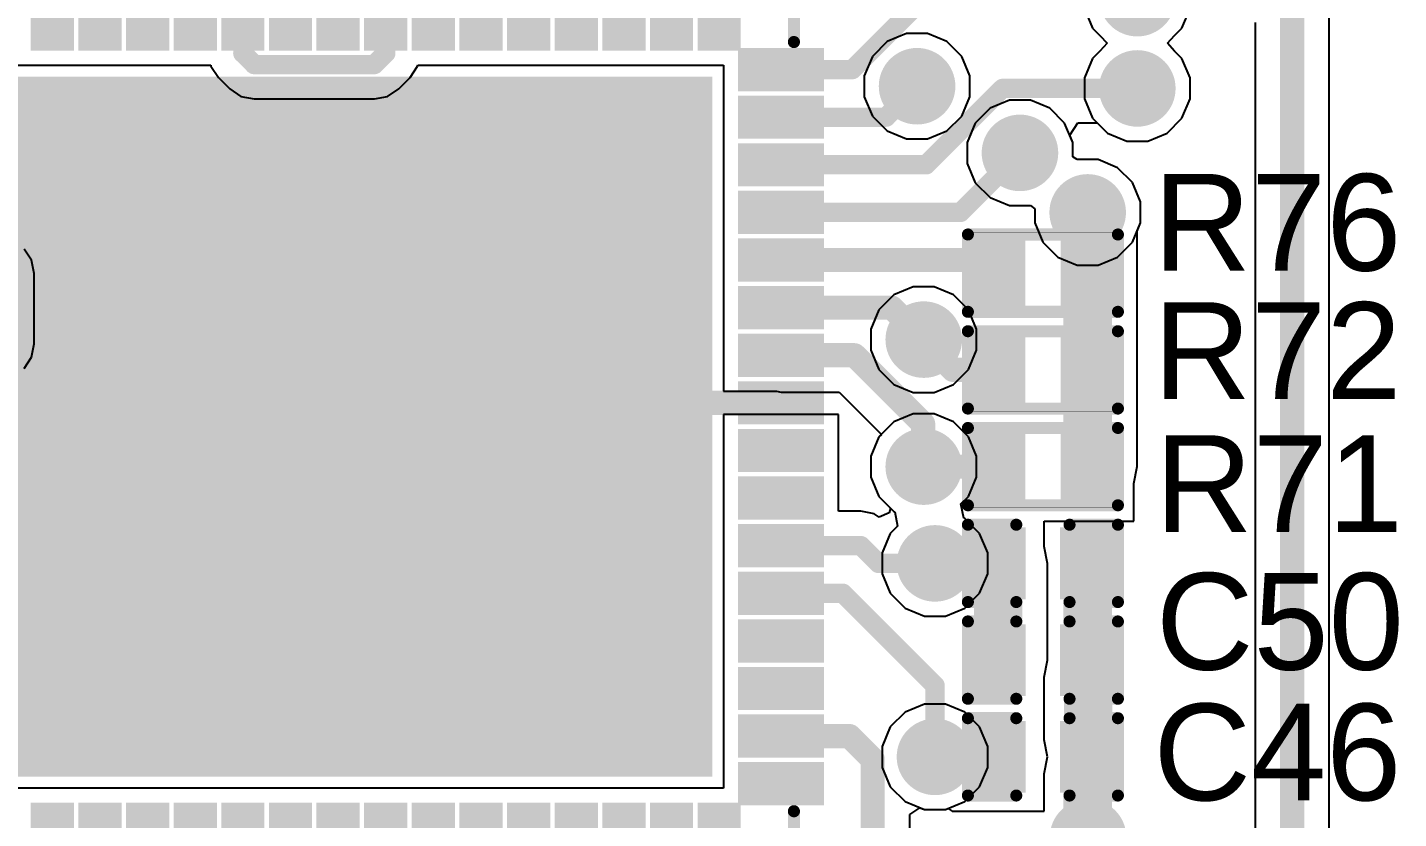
# Model space of a CAD drawing. Header units: millimetres. Extents: x 0 to 5423, y 0 to 5425.
# Drawn here: x 38.87 to 53.26, y 120.38 to 128.69 of the extents above; entities that cross this region are included whole.
import ezdxf

# ---------------------------------------------------------------- set-up
doc = ezdxf.new("R2010")
doc.units = ezdxf.units.MM
for name, color, linetype in [('BottomLayer', 5, 'Continuous'), ('BottomSolder', 6, 'Continuous'), ('TopLayer', 1, 'Continuous'), ('TopOverlay', 2, 'Continuous'), ('TopPaste', 8, 'Continuous'), ('TopSolder', 216, 'Continuous'), ('ViaHoleLayer', 16, 'Continuous')]:
    doc.layers.add(name, color=color, linetype=linetype)
doc.styles.add('Arial', font='', dxfattribs={"height": 0.2})
doc.styles.get('Arial').set_extended_font_data('Arial')

# ---------------------------------------------------------------- blocks, each defined once
blk = doc.blocks.new('QFN_64_EP_9_9__132')
at = {"layer": 'TopLayer'}
for points in [[(-3.375, 4.05), (-3.375, 4.75), (-3.125, 4.75), (-3.125, 4.05)], [(-2.875, 4.05), (-2.875, 4.75), (-2.625, 4.75), (-2.625, 4.05)], [(-2.375, 4.05), (-2.375, 4.75), (-2.125, 4.75), (-2.125, 4.05)], [(-1.875, 4.05), (-1.875, 4.75), (-1.625, 4.75), (-1.625, 4.05)], [(-1.375, 4.05), (-1.375, 4.75), (-1.125, 4.75), (-1.125, 4.05)], [(-0.875, 4.05), (-0.875, 4.75), (-0.625, 4.75), (-0.625, 4.05)], [(-0.375, 4.05), (-0.375, 4.75), (-0.125, 4.75), (-0.125, 4.05)], [(0.125, 4.05), (0.125, 4.75), (0.375, 4.75), (0.375, 4.05)], [(0.625, 4.05), (0.625, 4.75), (0.875, 4.75), (0.875, 4.05)], [(1.125, 4.05), (1.125, 4.75), (1.375, 4.75), (1.375, 4.05)], [(1.625, 4.05), (1.625, 4.75), (1.875, 4.75), (1.875, 4.05)], [(2.125, 4.05), (2.125, 4.75), (2.375, 4.75), (2.375, 4.05)], [(2.625, 4.05), (2.625, 4.75), (2.875, 4.75), (2.875, 4.05)], [(3.125, 4.05), (3.125, 4.75), (3.375, 4.75), (3.375, 4.05)], [(3.625, 4.05), (3.625, 4.75), (3.875, 4.75), (3.875, 4.05)], [(4.05, 3.875), (4.75, 3.875), (4.75, 3.625), (4.05, 3.625)], [(3.575, -3.575), (-3.575, -3.575), (-3.575, 3.575), (3.575, 3.575)], [(4.05, 3.375), (4.75, 3.375), (4.75, 3.125), (4.05, 3.125)], [(4.05, 2.875), (4.75, 2.875), (4.75, 2.625), (4.05, 2.625)], [(4.05, 2.375), (4.75, 2.375), (4.75, 2.125), (4.05, 2.125)], [(4.05, 1.875), (4.75, 1.875), (4.75, 1.625), (4.05, 1.625)], [(4.05, 1.375), (4.75, 1.375), (4.75, 1.125), (4.05, 1.125)], [(4.05, 0.875), (4.75, 0.875), (4.75, 0.625), (4.05, 0.625)], [(4.05, 0.375), (4.75, 0.375), (4.75, 0.125), (4.05, 0.125)], [(4.05, -0.125), (4.75, -0.125), (4.75, -0.375), (4.05, -0.375)], [(4.05, -0.625), (4.75, -0.625), (4.75, -0.875), (4.05, -0.875)], [(4.05, -1.125), (4.75, -1.125), (4.75, -1.375), (4.05, -1.375)], [(4.05, -1.625), (4.75, -1.625), (4.75, -1.875), (4.05, -1.875)], [(4.05, -2.125), (4.75, -2.125), (4.75, -2.375), (4.05, -2.375)], [(4.05, -2.625), (4.75, -2.625), (4.75, -2.875), (4.05, -2.875)], [(4.05, -3.125), (4.75, -3.125), (4.75, -3.375), (4.05, -3.375)], [(4.05, -3.625), (4.75, -3.625), (4.75, -3.875), (4.05, -3.875)], [(-3.125, -4.05), (-3.125, -4.75), (-3.375, -4.75), (-3.375, -4.05)], [(-2.625, -4.05), (-2.625, -4.75), (-2.875, -4.75), (-2.875, -4.05)], [(-2.125, -4.05), (-2.125, -4.75), (-2.375, -4.75), (-2.375, -4.05)], [(-1.625, -4.05), (-1.625, -4.75), (-1.875, -4.75), (-1.875, -4.05)], [(-1.125, -4.05), (-1.125, -4.75), (-1.375, -4.75), (-1.375, -4.05)], [(-0.625, -4.05), (-0.625, -4.75), (-0.875, -4.75), (-0.875, -4.05)], [(-0.125, -4.05), (-0.125, -4.75), (-0.375, -4.75), (-0.375, -4.05)], [(0.375, -4.05), (0.375, -4.75), (0.125, -4.75), (0.125, -4.05)], [(0.875, -4.05), (0.875, -4.75), (0.625, -4.75), (0.625, -4.05)], [(1.375, -4.05), (1.375, -4.75), (1.125, -4.75), (1.125, -4.05)], [(1.875, -4.05), (1.875, -4.75), (1.625, -4.75), (1.625, -4.05)], [(2.375, -4.05), (2.375, -4.75), (2.125, -4.75), (2.125, -4.05)], [(2.875, -4.05), (2.875, -4.75), (2.625, -4.75), (2.625, -4.05)], [(3.375, -4.05), (3.375, -4.75), (3.125, -4.75), (3.125, -4.05)], [(3.875, -4.05), (3.875, -4.75), (3.625, -4.75), (3.625, -4.05)]]:
    blk.add_hatch(color=1, dxfattribs=at).paths.add_polyline_path(points)
at = {"layer": 'TopPaste'}
for points in [[(-3.375, 4.05), (-3.375, 4.75), (-3.125, 4.75), (-3.125, 4.05)], [(-2.875, 4.05), (-2.875, 4.75), (-2.625, 4.75), (-2.625, 4.05)], [(-2.375, 4.05), (-2.375, 4.75), (-2.125, 4.75), (-2.125, 4.05)], [(-1.875, 4.05), (-1.875, 4.75), (-1.625, 4.75), (-1.625, 4.05)], [(-1.375, 4.05), (-1.375, 4.75), (-1.125, 4.75), (-1.125, 4.05)], [(-0.875, 4.05), (-0.875, 4.75), (-0.625, 4.75), (-0.625, 4.05)], [(-0.375, 4.05), (-0.375, 4.75), (-0.125, 4.75), (-0.125, 4.05)], [(0.125, 4.05), (0.125, 4.75), (0.375, 4.75), (0.375, 4.05)], [(0.625, 4.05), (0.625, 4.75), (0.875, 4.75), (0.875, 4.05)], [(1.125, 4.05), (1.125, 4.75), (1.375, 4.75), (1.375, 4.05)], [(1.625, 4.05), (1.625, 4.75), (1.875, 4.75), (1.875, 4.05)], [(2.125, 4.05), (2.125, 4.75), (2.375, 4.75), (2.375, 4.05)], [(2.625, 4.05), (2.625, 4.75), (2.875, 4.75), (2.875, 4.05)], [(3.125, 4.05), (3.125, 4.75), (3.375, 4.75), (3.375, 4.05)], [(3.625, 4.05), (3.625, 4.75), (3.875, 4.75), (3.875, 4.05)], [(4.05, 3.875), (4.75, 3.875), (4.75, 3.625), (4.05, 3.625)], [(3.575, -3.575), (-3.575, -3.575), (-3.575, 3.575), (3.575, 3.575)], [(4.05, 3.375), (4.75, 3.375), (4.75, 3.125), (4.05, 3.125)], [(4.05, 2.875), (4.75, 2.875), (4.75, 2.625), (4.05, 2.625)], [(4.05, 2.375), (4.75, 2.375), (4.75, 2.125), (4.05, 2.125)], [(4.05, 1.875), (4.75, 1.875), (4.75, 1.625), (4.05, 1.625)], [(4.05, 1.375), (4.75, 1.375), (4.75, 1.125), (4.05, 1.125)], [(4.05, 0.875), (4.75, 0.875), (4.75, 0.625), (4.05, 0.625)], [(4.05, 0.375), (4.75, 0.375), (4.75, 0.125), (4.05, 0.125)], [(4.05, -0.125), (4.75, -0.125), (4.75, -0.375), (4.05, -0.375)], [(4.05, -0.625), (4.75, -0.625), (4.75, -0.875), (4.05, -0.875)], [(4.05, -1.125), (4.75, -1.125), (4.75, -1.375), (4.05, -1.375)], [(4.05, -1.625), (4.75, -1.625), (4.75, -1.875), (4.05, -1.875)], [(4.05, -2.125), (4.75, -2.125), (4.75, -2.375), (4.05, -2.375)], [(4.05, -2.625), (4.75, -2.625), (4.75, -2.875), (4.05, -2.875)], [(4.05, -3.125), (4.75, -3.125), (4.75, -3.375), (4.05, -3.375)], [(4.05, -3.625), (4.75, -3.625), (4.75, -3.875), (4.05, -3.875)], [(-3.125, -4.05), (-3.125, -4.75), (-3.375, -4.75), (-3.375, -4.05)], [(-2.625, -4.05), (-2.625, -4.75), (-2.875, -4.75), (-2.875, -4.05)], [(-2.125, -4.05), (-2.125, -4.75), (-2.375, -4.75), (-2.375, -4.05)], [(-1.625, -4.05), (-1.625, -4.75), (-1.875, -4.75), (-1.875, -4.05)], [(-1.125, -4.05), (-1.125, -4.75), (-1.375, -4.75), (-1.375, -4.05)], [(-0.625, -4.05), (-0.625, -4.75), (-0.875, -4.75), (-0.875, -4.05)], [(-0.125, -4.05), (-0.125, -4.75), (-0.375, -4.75), (-0.375, -4.05)], [(0.375, -4.05), (0.375, -4.75), (0.125, -4.75), (0.125, -4.05)], [(0.875, -4.05), (0.875, -4.75), (0.625, -4.75), (0.625, -4.05)], [(1.375, -4.05), (1.375, -4.75), (1.125, -4.75), (1.125, -4.05)], [(1.875, -4.05), (1.875, -4.75), (1.625, -4.75), (1.625, -4.05)], [(2.375, -4.05), (2.375, -4.75), (2.125, -4.75), (2.125, -4.05)], [(2.875, -4.05), (2.875, -4.75), (2.625, -4.75), (2.625, -4.05)], [(3.375, -4.05), (3.375, -4.75), (3.125, -4.75), (3.125, -4.05)], [(3.875, -4.05), (3.875, -4.75), (3.625, -4.75), (3.625, -4.05)]]:
    blk.add_hatch(color=8, dxfattribs=at).paths.add_polyline_path(points)
at = {"layer": 'TopSolder'}
for points in [[(-3.477, 3.948), (-3.477, 4.852), (-3.023, 4.852), (-3.023, 3.948)], [(-2.977, 3.948), (-2.977, 4.852), (-2.523, 4.852), (-2.523, 3.948)], [(-2.477, 3.948), (-2.477, 4.852), (-2.023, 4.852), (-2.023, 3.948)], [(-1.977, 3.948), (-1.977, 4.852), (-1.523, 4.852), (-1.523, 3.948)], [(-1.477, 3.948), (-1.477, 4.852), (-1.023, 4.852), (-1.023, 3.948)], [(-0.977, 3.948), (-0.977, 4.852), (-0.523, 4.852), (-0.523, 3.948)], [(-0.477, 3.948), (-0.477, 4.852), (-0.023, 4.852), (-0.023, 3.948)], [(0.023, 3.948), (0.023, 4.852), (0.477, 4.852), (0.477, 3.948)], [(0.523, 3.948), (0.523, 4.852), (0.977, 4.852), (0.977, 3.948)], [(1.023, 3.948), (1.023, 4.852), (1.477, 4.852), (1.477, 3.948)], [(1.523, 3.948), (1.523, 4.852), (1.977, 4.852), (1.977, 3.948)], [(2.023, 3.948), (2.023, 4.852), (2.477, 4.852), (2.477, 3.948)], [(2.523, 3.948), (2.523, 4.852), (2.977, 4.852), (2.977, 3.948)], [(3.023, 3.948), (3.023, 4.852), (3.477, 4.852), (3.477, 3.948)], [(3.523, 3.948), (3.523, 4.852), (3.977, 4.852), (3.977, 3.948)], [(3.948, 3.977), (4.852, 3.977), (4.852, 3.523), (3.948, 3.523)], [(3.677, -3.677), (-3.677, -3.677), (-3.677, 3.677), (3.677, 3.677)], [(3.948, 3.477), (4.852, 3.477), (4.852, 3.023), (3.948, 3.023)], [(3.948, 2.977), (4.852, 2.977), (4.852, 2.523), (3.948, 2.523)], [(3.948, 2.477), (4.852, 2.477), (4.852, 2.023), (3.948, 2.023)], [(3.948, 1.977), (4.852, 1.977), (4.852, 1.523), (3.948, 1.523)], [(3.948, 1.477), (4.852, 1.477), (4.852, 1.023), (3.948, 1.023)], [(3.948, 0.977), (4.852, 0.977), (4.852, 0.523), (3.948, 0.523)], [(3.948, 0.477), (4.852, 0.477), (4.852, 0.023), (3.948, 0.023)], [(3.948, -0.023), (4.852, -0.023), (4.852, -0.477), (3.948, -0.477)], [(3.948, -0.523), (4.852, -0.523), (4.852, -0.977), (3.948, -0.977)], [(3.948, -1.023), (4.852, -1.023), (4.852, -1.477), (3.948, -1.477)], [(3.948, -1.523), (4.852, -1.523), (4.852, -1.977), (3.948, -1.977)], [(3.948, -2.023), (4.852, -2.023), (4.852, -2.477), (3.948, -2.477)], [(3.948, -2.523), (4.852, -2.523), (4.852, -2.977), (3.948, -2.977)], [(3.948, -3.023), (4.852, -3.023), (4.852, -3.477), (3.948, -3.477)], [(3.948, -3.523), (4.852, -3.523), (4.852, -3.977), (3.948, -3.977)], [(-3.023, -3.948), (-3.023, -4.852), (-3.477, -4.852), (-3.477, -3.948)], [(-2.523, -3.948), (-2.523, -4.852), (-2.977, -4.852), (-2.977, -3.948)], [(-2.023, -3.948), (-2.023, -4.852), (-2.477, -4.852), (-2.477, -3.948)], [(-1.523, -3.948), (-1.523, -4.852), (-1.977, -4.852), (-1.977, -3.948)], [(-1.023, -3.948), (-1.023, -4.852), (-1.477, -4.852), (-1.477, -3.948)], [(-0.523, -3.948), (-0.523, -4.852), (-0.977, -4.852), (-0.977, -3.948)], [(-0.023, -3.948), (-0.023, -4.852), (-0.477, -4.852), (-0.477, -3.948)], [(0.477, -3.948), (0.477, -4.852), (0.023, -4.852), (0.023, -3.948)], [(0.977, -3.948), (0.977, -4.852), (0.523, -4.852), (0.523, -3.948)], [(1.477, -3.948), (1.477, -4.852), (1.023, -4.852), (1.023, -3.948)], [(1.977, -3.948), (1.977, -4.852), (1.523, -4.852), (1.523, -3.948)], [(2.477, -3.948), (2.477, -4.852), (2.023, -4.852), (2.023, -3.948)], [(2.977, -3.948), (2.977, -4.852), (2.523, -4.852), (2.523, -3.948)], [(3.477, -3.948), (3.477, -4.852), (3.023, -4.852), (3.023, -3.948)], [(3.977, -3.948), (3.977, -4.852), (3.523, -4.852), (3.523, -3.948)]]:
    blk.add_hatch(color=216, dxfattribs=at).paths.add_polyline_path(points)
at = {"layer": 'TopOverlay', "const_width": 0.127}
for points in [[(4.535, 4.039), (4.535, 4.5)], [(4.535, -4.5), (4.535, -4.039)]]:
    blk.add_lwpolyline(points, dxfattribs=at)
at = {"layer": 'TopOverlay', "const_width": 0.0635}
for points in [[(4.503, 4.039, 1), (4.567, 4.039, 1)], [(4.503, -4.039, 1), (4.567, -4.039, 1)]]:
    blk.add_lwpolyline(points, format="xyb", close=True, dxfattribs=at)
blk = doc.blocks.new('R___0402_228')
at = {"layer": 'TopLayer'}
for points in [[(-0.699, -0.318), (-0.699, 0.318), (-0.241, 0.318), (-0.241, -0.318)], [(0.241, -0.318), (0.241, 0.318), (0.699, 0.318), (0.699, -0.318)]]:
    blk.add_hatch(color=1, dxfattribs=at).paths.add_polyline_path(points)
at = {"layer": 'TopPaste'}
for points in [[(-0.699, -0.318), (-0.699, 0.318), (-0.241, 0.318), (-0.241, -0.318)], [(0.241, -0.318), (0.241, 0.318), (0.699, 0.318), (0.699, -0.318)]]:
    blk.add_hatch(color=8, dxfattribs=at).paths.add_polyline_path(points)
at = {"layer": 'TopSolder'}
for points in [[(-0.754, -0.373), (-0.754, 0.373), (-0.186, 0.373), (-0.186, -0.373)], [(0.186, -0.373), (0.186, 0.373), (0.754, 0.373), (0.754, -0.373)]]:
    blk.add_hatch(color=216, dxfattribs=at).paths.add_polyline_path(points)
at = {"layer": 'TopOverlay'}
for points, const_width in [([(-0.787, 0.406), (-0.787, -0.406)], 0.127), ([(0.787, 0.406), (-0.787, 0.406)], 0.127), ([(0.787, 0.406), (0.787, -0.406)], 0.127), ([(0.787, -0.406), (-0.787, -0.406)], 0.127), ([(0.813, -0.432), (-0.813, -0.432)], 0.00323)]:
    blk.add_lwpolyline(points, dxfattribs=dict(at, const_width=const_width))
for points, const_width in [([(-0.819, 0.406, 1), (-0.756, 0.406, 1)], 0.0635), ([(-0.819, 0.406, 1), (-0.756, 0.406, 1)], 0.0635), ([(0.756, 0.406, 1), (0.819, 0.406, 1)], 0.0635), ([(0.756, 0.406, 1), (0.819, 0.406, 1)], 0.0635), ([(-0.819, -0.406, 1), (-0.756, -0.406, 1)], 0.0635), ([(-0.819, -0.406, 1), (-0.756, -0.406, 1)], 0.0635), ([(-0.814, -0.432, 1), (-0.812, -0.432, 1)], 0.00161), ([(0.756, -0.406, 1), (0.819, -0.406, 1)], 0.0635), ([(0.756, -0.406, 1), (0.819, -0.406, 1)], 0.0635), ([(0.812, -0.432, 1), (0.814, -0.432, 1)], 0.00161)]:
    blk.add_lwpolyline(points, format="xyb", close=True, dxfattribs=dict(at, const_width=const_width))
blk = doc.blocks.new('R___0402_232')
at = {"layer": 'TopLayer'}
for points in [[(-0.699, -0.318), (-0.699, 0.318), (-0.241, 0.318), (-0.241, -0.318)], [(0.241, -0.318), (0.241, 0.318), (0.699, 0.318), (0.699, -0.318)]]:
    blk.add_hatch(color=1, dxfattribs=at).paths.add_polyline_path(points)
at = {"layer": 'TopPaste'}
for points in [[(-0.699, -0.318), (-0.699, 0.318), (-0.241, 0.318), (-0.241, -0.318)], [(0.241, -0.318), (0.241, 0.318), (0.699, 0.318), (0.699, -0.318)]]:
    blk.add_hatch(color=8, dxfattribs=at).paths.add_polyline_path(points)
at = {"layer": 'TopSolder'}
for points in [[(-0.754, -0.373), (-0.754, 0.373), (-0.186, 0.373), (-0.186, -0.373)], [(0.186, -0.373), (0.186, 0.373), (0.754, 0.373), (0.754, -0.373)]]:
    blk.add_hatch(color=216, dxfattribs=at).paths.add_polyline_path(points)
at = {"layer": 'TopOverlay'}
for points, const_width in [([(-0.787, 0.406), (0.787, 0.406)], 0.127), ([(-0.787, -0.406), (-0.787, 0.406)], 0.127), ([(0.787, -0.406), (0.787, 0.406)], 0.127), ([(-0.787, -0.406), (0.787, -0.406)], 0.127), ([(-0.813, -0.432), (0.813, -0.432)], 0.00323)]:
    blk.add_lwpolyline(points, dxfattribs=dict(at, const_width=const_width))
for points, const_width in [([(-0.819, 0.406, 1), (-0.756, 0.406, 1)], 0.0635), ([(-0.819, 0.406, 1), (-0.756, 0.406, 1)], 0.0635), ([(0.756, 0.406, 1), (0.819, 0.406, 1)], 0.0635), ([(0.756, 0.406, 1), (0.819, 0.406, 1)], 0.0635), ([(-0.819, -0.406, 1), (-0.756, -0.406, 1)], 0.0635), ([(-0.819, -0.406, 1), (-0.756, -0.406, 1)], 0.0635), ([(-0.814, -0.432, 1), (-0.812, -0.432, 1)], 0.00161), ([(0.756, -0.406, 1), (0.819, -0.406, 1)], 0.0635), ([(0.756, -0.406, 1), (0.819, -0.406, 1)], 0.0635), ([(0.812, -0.432, 1), (0.814, -0.432, 1)], 0.00161)]:
    blk.add_lwpolyline(points, format="xyb", close=True, dxfattribs=dict(at, const_width=const_width))
blk = doc.blocks.new('R___0402_233')
at = {"layer": 'TopLayer'}
for points in [[(-0.699, -0.318), (-0.699, 0.318), (-0.241, 0.318), (-0.241, -0.318)], [(0.241, -0.318), (0.241, 0.318), (0.699, 0.318), (0.699, -0.318)]]:
    blk.add_hatch(color=1, dxfattribs=at).paths.add_polyline_path(points)
at = {"layer": 'TopPaste'}
for points in [[(-0.699, -0.318), (-0.699, 0.318), (-0.241, 0.318), (-0.241, -0.318)], [(0.241, -0.318), (0.241, 0.318), (0.699, 0.318), (0.699, -0.318)]]:
    blk.add_hatch(color=8, dxfattribs=at).paths.add_polyline_path(points)
at = {"layer": 'TopSolder'}
for points in [[(-0.754, -0.373), (-0.754, 0.373), (-0.186, 0.373), (-0.186, -0.373)], [(0.186, -0.373), (0.186, 0.373), (0.754, 0.373), (0.754, -0.373)]]:
    blk.add_hatch(color=216, dxfattribs=at).paths.add_polyline_path(points)
at = {"layer": 'TopOverlay'}
for points, const_width in [([(-0.787, 0.406), (0.787, 0.406)], 0.127), ([(-0.787, -0.406), (-0.787, 0.406)], 0.127), ([(0.787, -0.406), (0.787, 0.406)], 0.127), ([(-0.787, -0.406), (0.787, -0.406)], 0.127), ([(-0.813, -0.432), (0.813, -0.432)], 0.00323)]:
    blk.add_lwpolyline(points, dxfattribs=dict(at, const_width=const_width))
for points, const_width in [([(-0.819, 0.406, 1), (-0.756, 0.406, 1)], 0.0635), ([(-0.819, 0.406, 1), (-0.756, 0.406, 1)], 0.0635), ([(0.756, 0.406, 1), (0.819, 0.406, 1)], 0.0635), ([(0.756, 0.406, 1), (0.819, 0.406, 1)], 0.0635), ([(-0.819, -0.406, 1), (-0.756, -0.406, 1)], 0.0635), ([(-0.819, -0.406, 1), (-0.756, -0.406, 1)], 0.0635), ([(-0.814, -0.432, 1), (-0.812, -0.432, 1)], 0.00161), ([(0.756, -0.406, 1), (0.819, -0.406, 1)], 0.0635), ([(0.756, -0.406, 1), (0.819, -0.406, 1)], 0.0635), ([(0.812, -0.432, 1), (0.814, -0.432, 1)], 0.00161)]:
    blk.add_lwpolyline(points, format="xyb", close=True, dxfattribs=dict(at, const_width=const_width))
blk = doc.blocks.new('____0402_374')
at = {"layer": 'TopLayer'}
for points in [[(-0.699, -0.318), (-0.699, 0.318), (-0.241, 0.318), (-0.241, -0.318)], [(0.241, -0.318), (0.241, 0.318), (0.699, 0.318), (0.699, -0.318)]]:
    blk.add_hatch(color=1, dxfattribs=at).paths.add_polyline_path(points)
at = {"layer": 'TopPaste'}
for points in [[(-0.699, -0.318), (-0.699, 0.318), (-0.241, 0.318), (-0.241, -0.318)], [(0.241, -0.318), (0.241, 0.318), (0.699, 0.318), (0.699, -0.318)]]:
    blk.add_hatch(color=8, dxfattribs=at).paths.add_polyline_path(points)
at = {"layer": 'TopSolder'}
for points in [[(-0.758, -0.377), (-0.758, 0.377), (-0.181, 0.377), (-0.181, -0.377)], [(0.181, -0.377), (0.181, 0.377), (0.758, 0.377), (0.758, -0.377)]]:
    blk.add_hatch(color=216, dxfattribs=at).paths.add_polyline_path(points)
at = {"layer": 'TopOverlay', "const_width": 0.127}
for points in [[(-0.787, 0.406), (-0.787, -0.406)], [(-0.279, 0.406), (-0.787, 0.406)], [(0.787, 0.406), (0.279, 0.406)], [(0.787, 0.406), (0.787, -0.406)], [(-0.279, -0.406), (-0.787, -0.406)], [(0.787, -0.406), (0.279, -0.406)]]:
    blk.add_lwpolyline(points, dxfattribs=at)
at = {"layer": 'TopOverlay', "const_width": 0.0635}
for points in [[(-0.819, 0.406, 1), (-0.756, 0.406, 1)], [(-0.819, 0.406, 1), (-0.756, 0.406, 1)], [(-0.311, 0.406, 1), (-0.248, 0.406, 1)], [(0.248, 0.406, 1), (0.311, 0.406, 1)], [(0.756, 0.406, 1), (0.819, 0.406, 1)], [(0.756, 0.406, 1), (0.819, 0.406, 1)], [(-0.819, -0.406, 1), (-0.756, -0.406, 1)], [(-0.819, -0.406, 1), (-0.756, -0.406, 1)], [(-0.311, -0.406, 1), (-0.248, -0.406, 1)], [(0.248, -0.406, 1), (0.311, -0.406, 1)], [(0.756, -0.406, 1), (0.819, -0.406, 1)], [(0.756, -0.406, 1), (0.819, -0.406, 1)]]:
    blk.add_lwpolyline(points, format="xyb", close=True, dxfattribs=at)
blk = doc.blocks.new('____0402_375')
at = {"layer": 'TopLayer'}
for points in [[(-0.699, -0.318), (-0.699, 0.318), (-0.241, 0.318), (-0.241, -0.318)], [(0.241, -0.318), (0.241, 0.318), (0.699, 0.318), (0.699, -0.318)]]:
    blk.add_hatch(color=1, dxfattribs=at).paths.add_polyline_path(points)
at = {"layer": 'TopPaste'}
for points in [[(-0.699, -0.318), (-0.699, 0.318), (-0.241, 0.318), (-0.241, -0.318)], [(0.241, -0.318), (0.241, 0.318), (0.699, 0.318), (0.699, -0.318)]]:
    blk.add_hatch(color=8, dxfattribs=at).paths.add_polyline_path(points)
at = {"layer": 'TopSolder'}
for points in [[(-0.758, -0.377), (-0.758, 0.377), (-0.181, 0.377), (-0.181, -0.377)], [(0.181, -0.377), (0.181, 0.377), (0.758, 0.377), (0.758, -0.377)]]:
    blk.add_hatch(color=216, dxfattribs=at).paths.add_polyline_path(points)
at = {"layer": 'TopOverlay', "const_width": 0.127}
for points in [[(-0.787, 0.406), (-0.787, -0.406)], [(-0.279, 0.406), (-0.787, 0.406)], [(0.787, 0.406), (0.279, 0.406)], [(0.787, 0.406), (0.787, -0.406)], [(-0.279, -0.406), (-0.787, -0.406)], [(0.787, -0.406), (0.279, -0.406)]]:
    blk.add_lwpolyline(points, dxfattribs=at)
at = {"layer": 'TopOverlay', "const_width": 0.0635}
for points in [[(-0.819, 0.406, 1), (-0.756, 0.406, 1)], [(-0.819, 0.406, 1), (-0.756, 0.406, 1)], [(-0.311, 0.406, 1), (-0.248, 0.406, 1)], [(0.248, 0.406, 1), (0.311, 0.406, 1)], [(0.756, 0.406, 1), (0.819, 0.406, 1)], [(0.756, 0.406, 1), (0.819, 0.406, 1)], [(-0.819, -0.406, 1), (-0.756, -0.406, 1)], [(-0.819, -0.406, 1), (-0.756, -0.406, 1)], [(-0.311, -0.406, 1), (-0.248, -0.406, 1)], [(0.248, -0.406, 1), (0.311, -0.406, 1)], [(0.756, -0.406, 1), (0.819, -0.406, 1)], [(0.756, -0.406, 1), (0.819, -0.406, 1)]]:
    blk.add_lwpolyline(points, format="xyb", close=True, dxfattribs=at)
blk = doc.blocks.new('C___0402_378')
at = {"layer": 'TopLayer'}
for points in [[(-0.699, -0.318), (-0.699, 0.318), (-0.241, 0.318), (-0.241, -0.318)], [(0.241, -0.318), (0.241, 0.318), (0.699, 0.318), (0.699, -0.318)]]:
    blk.add_hatch(color=1, dxfattribs=at).paths.add_polyline_path(points)
at = {"layer": 'TopPaste'}
for points in [[(-0.699, -0.318), (-0.699, 0.318), (-0.241, 0.318), (-0.241, -0.318)], [(0.241, -0.318), (0.241, 0.318), (0.699, 0.318), (0.699, -0.318)]]:
    blk.add_hatch(color=8, dxfattribs=at).paths.add_polyline_path(points)
at = {"layer": 'TopSolder'}
for points in [[(-0.758, -0.377), (-0.758, 0.377), (-0.181, 0.377), (-0.181, -0.377)], [(0.181, -0.377), (0.181, 0.377), (0.758, 0.377), (0.758, -0.377)]]:
    blk.add_hatch(color=216, dxfattribs=at).paths.add_polyline_path(points)
at = {"layer": 'TopOverlay', "const_width": 0.127}
for points in [[(-0.787, 0.406), (-0.787, -0.406)], [(-0.279, 0.406), (-0.787, 0.406)], [(0.787, 0.406), (0.279, 0.406)], [(0.787, 0.406), (0.787, -0.406)], [(-0.279, -0.406), (-0.787, -0.406)], [(0.787, -0.406), (0.279, -0.406)]]:
    blk.add_lwpolyline(points, dxfattribs=at)
at = {"layer": 'TopOverlay', "const_width": 0.0635}
for points in [[(-0.819, 0.406, 1), (-0.756, 0.406, 1)], [(-0.819, 0.406, 1), (-0.756, 0.406, 1)], [(-0.311, 0.406, 1), (-0.248, 0.406, 1)], [(0.248, 0.406, 1), (0.311, 0.406, 1)], [(0.756, 0.406, 1), (0.819, 0.406, 1)], [(0.756, 0.406, 1), (0.819, 0.406, 1)], [(-0.819, -0.406, 1), (-0.756, -0.406, 1)], [(-0.819, -0.406, 1), (-0.756, -0.406, 1)], [(-0.311, -0.406, 1), (-0.248, -0.406, 1)], [(0.248, -0.406, 1), (0.311, -0.406, 1)], [(0.756, -0.406, 1), (0.819, -0.406, 1)], [(0.756, -0.406, 1), (0.819, -0.406, 1)]]:
    blk.add_lwpolyline(points, format="xyb", close=True, dxfattribs=at)

msp = doc.modelspace()

# ---------------------------------------------------------------- hatches: boundary and pattern name
at = {"layer": 'BottomLayer'}
h = msp.add_hatch(color=5, dxfattribs=at)
edge = h.paths.add_edge_path()
edge.add_arc((48.209, 128.074), 0.3, 0, 360)
h = msp.add_hatch(color=5, dxfattribs=at)
edge = h.paths.add_edge_path()
edge.add_arc((50.521, 128.051), 0.3, 0, 360)
h = msp.add_hatch(color=5, dxfattribs=at)
edge = h.paths.add_edge_path()
edge.add_arc((39.37, 127.61), 0.3, 0, 360)
h = msp.add_hatch(color=5, dxfattribs=at)
edge = h.paths.add_edge_path()
edge.add_arc((49.289, 127.374), 0.3, 0, 360)
h = msp.add_hatch(color=5, dxfattribs=at)
edge = h.paths.add_edge_path()
edge.add_arc((50, 126.749), 0.3, 0, 360)
h = msp.add_hatch(color=5, dxfattribs=at)
edge = h.paths.add_edge_path()
edge.add_arc((48.279, 125.413), 0.3, 0, 360)
h = msp.add_hatch(color=5, dxfattribs=at)
edge = h.paths.add_edge_path()
edge.add_arc((48.279, 124.079), 0.3, 0, 360)
h = msp.add_hatch(color=5, dxfattribs=at)
edge = h.paths.add_edge_path()
edge.add_arc((48.397, 123.063), 0.3, 0, 360)
h = msp.add_hatch(color=5, dxfattribs=at)
edge = h.paths.add_edge_path()
edge.add_arc((48.397, 121.031), 0.3, 0, 360)
h = msp.add_hatch(color=5, dxfattribs=at)
edge = h.paths.add_edge_path()
edge.add_arc((50.004, 120.185), 0.3, 0, 360)
at = {"layer": 'BottomSolder'}
h = msp.add_hatch(color=6, dxfattribs=at)
edge = h.paths.add_edge_path()
edge.add_arc((50.521, 128.999), 0.402, 0, 360)
h = msp.add_hatch(color=6, dxfattribs=at)
edge = h.paths.add_edge_path()
edge.add_arc((48.209, 128.074), 0.402, 0, 360)
h = msp.add_hatch(color=6, dxfattribs=at)
edge = h.paths.add_edge_path()
edge.add_arc((50.521, 128.051), 0.402, 0, 360)
h = msp.add_hatch(color=6, dxfattribs=at)
edge = h.paths.add_edge_path()
edge.add_arc((39.37, 127.61), 0.402, 0, 360)
h = msp.add_hatch(color=6, dxfattribs=at)
edge = h.paths.add_edge_path()
edge.add_arc((49.289, 127.374), 0.402, 0, 360)
h = msp.add_hatch(color=6, dxfattribs=at)
edge = h.paths.add_edge_path()
edge.add_arc((50, 126.749), 0.402, 0, 360)
h = msp.add_hatch(color=6, dxfattribs=at)
edge = h.paths.add_edge_path()
edge.add_arc((48.279, 125.413), 0.402, 0, 360)
h = msp.add_hatch(color=6, dxfattribs=at)
edge = h.paths.add_edge_path()
edge.add_arc((48.279, 124.079), 0.402, 0, 360)
h = msp.add_hatch(color=6, dxfattribs=at)
edge = h.paths.add_edge_path()
edge.add_arc((48.397, 123.063), 0.402, 0, 360)
h = msp.add_hatch(color=6, dxfattribs=at)
edge = h.paths.add_edge_path()
edge.add_arc((48.397, 121.031), 0.402, 0, 360)
h = msp.add_hatch(color=6, dxfattribs=at)
edge = h.paths.add_edge_path()
edge.add_arc((50.004, 120.185), 0.402, 0, 360)
at = {"layer": 'TopLayer'}
h = msp.add_hatch(color=1, dxfattribs=at)
edge = h.paths.add_edge_path()
edge.add_arc((48.209, 128.074), 0.3, 0, 360)
h = msp.add_hatch(color=1, dxfattribs=at)
edge = h.paths.add_edge_path()
edge.add_arc((50.521, 128.051), 0.3, 0, 360)
h = msp.add_hatch(color=1, dxfattribs=at)
edge = h.paths.add_edge_path()
edge.add_arc((39.37, 127.61), 0.3, 0, 360)
h = msp.add_hatch(color=1, dxfattribs=at)
edge = h.paths.add_edge_path()
edge.add_arc((49.289, 127.374), 0.3, 0, 360)
h = msp.add_hatch(color=1, dxfattribs=at)
edge = h.paths.add_edge_path()
edge.add_arc((50, 126.749), 0.3, 0, 360)
h = msp.add_hatch(color=1, dxfattribs=at)
edge = h.paths.add_edge_path()
edge.add_arc((48.279, 125.413), 0.3, 0, 360)
h = msp.add_hatch(color=1, dxfattribs=at)
edge = h.paths.add_edge_path()
edge.add_arc((48.279, 124.079), 0.3, 0, 360)
h = msp.add_hatch(color=1, dxfattribs=at)
edge = h.paths.add_edge_path()
edge.add_arc((48.397, 123.063), 0.3, 0, 360)
h = msp.add_hatch(color=1, dxfattribs=at)
edge = h.paths.add_edge_path()
edge.add_arc((48.397, 121.031), 0.3, 0, 360)
h = msp.add_hatch(color=1, dxfattribs=at)
edge = h.paths.add_edge_path()
edge.add_arc((50.004, 120.185), 0.3, 0, 360)
at = {"layer": 'TopSolder'}
h = msp.add_hatch(color=216, dxfattribs=at)
edge = h.paths.add_edge_path()
edge.add_arc((50.521, 128.999), 0.402, 0, 360)
h = msp.add_hatch(color=216, dxfattribs=at)
edge = h.paths.add_edge_path()
edge.add_arc((48.209, 128.074), 0.402, 0, 360)
h = msp.add_hatch(color=216, dxfattribs=at)
edge = h.paths.add_edge_path()
edge.add_arc((50.521, 128.051), 0.402, 0, 360)
h = msp.add_hatch(color=216, dxfattribs=at)
edge = h.paths.add_edge_path()
edge.add_arc((39.37, 127.61), 0.402, 0, 360)
h = msp.add_hatch(color=216, dxfattribs=at)
edge = h.paths.add_edge_path()
edge.add_arc((49.289, 127.374), 0.402, 0, 360)
h = msp.add_hatch(color=216, dxfattribs=at)
edge = h.paths.add_edge_path()
edge.add_arc((50, 126.749), 0.402, 0, 360)
h = msp.add_hatch(color=216, dxfattribs=at)
edge = h.paths.add_edge_path()
edge.add_arc((48.279, 125.413), 0.402, 0, 360)
h = msp.add_hatch(color=216, dxfattribs=at)
edge = h.paths.add_edge_path()
edge.add_arc((48.279, 124.079), 0.402, 0, 360)
h = msp.add_hatch(color=216, dxfattribs=at)
edge = h.paths.add_edge_path()
edge.add_arc((48.397, 123.063), 0.402, 0, 360)
h = msp.add_hatch(color=216, dxfattribs=at)
edge = h.paths.add_edge_path()
edge.add_arc((48.397, 121.031), 0.402, 0, 360)
h = msp.add_hatch(color=216, dxfattribs=at)
edge = h.paths.add_edge_path()
edge.add_arc((50.004, 120.185), 0.402, 0, 360)
at = {"layer": 'ViaHoleLayer'}
h = msp.add_hatch(color=16, dxfattribs=at)
edge = h.paths.add_edge_path()
edge.add_arc((48.209, 128.074), 0.15, 0, 360)
h = msp.add_hatch(color=16, dxfattribs=at)
edge = h.paths.add_edge_path()
edge.add_arc((50.521, 128.051), 0.15, 0, 360)
h = msp.add_hatch(color=16, dxfattribs=at)
edge = h.paths.add_edge_path()
edge.add_arc((39.37, 127.61), 0.15, 0, 360)
h = msp.add_hatch(color=16, dxfattribs=at)
edge = h.paths.add_edge_path()
edge.add_arc((49.289, 127.374), 0.15, 0, 360)
h = msp.add_hatch(color=16, dxfattribs=at)
edge = h.paths.add_edge_path()
edge.add_arc((50, 126.749), 0.15, 0, 360)
h = msp.add_hatch(color=16, dxfattribs=at)
edge = h.paths.add_edge_path()
edge.add_arc((48.279, 125.413), 0.15, 0, 360)
h = msp.add_hatch(color=16, dxfattribs=at)
edge = h.paths.add_edge_path()
edge.add_arc((48.279, 124.079), 0.15, 0, 360)
h = msp.add_hatch(color=16, dxfattribs=at)
edge = h.paths.add_edge_path()
edge.add_arc((48.397, 123.063), 0.15, 0, 360)
h = msp.add_hatch(color=16, dxfattribs=at)
edge = h.paths.add_edge_path()
edge.add_arc((48.397, 121.031), 0.15, 0, 360)

# ---------------------------------------------------------------- linework, layer by layer
at = {"layer": 'BottomLayer'}
for p, q in [((49.967, 128.888), (50.051, 128.685)), ((50.99, 128.685), (51.075, 128.888)), ((47.896, 128.543), (47.74, 128.387)), ((48.099, 128.628), (47.896, 128.543)), ((48.32, 128.628), (48.099, 128.628)), ((48.523, 128.543), (48.32, 128.628)), ((48.679, 128.387), (48.523, 128.543)), ((50.051, 128.685), (50.128, 128.608)), ((50.128, 128.608), (50.203, 128.525)), ((50.838, 128.525), (50.913, 128.608)), ((50.913, 128.608), (50.99, 128.685)), ((50.128, 128.442), (50.051, 128.365)), ((50.203, 128.525), (50.128, 128.442)), ((50.913, 128.442), (50.838, 128.525)), ((50.99, 128.365), (50.913, 128.442)), ((47.74, 128.387), (47.655, 128.184)), ((48.763, 128.184), (48.679, 128.387)), ((50.051, 128.365), (49.967, 128.161)), ((51.075, 128.161), (50.99, 128.365)), ((47.655, 128.184), (47.655, 127.963)), ((48.763, 127.963), (48.763, 128.184)), ((49.967, 128.161), (49.967, 127.941)), ((51.075, 127.941), (51.075, 128.161)), ((47.655, 127.963), (47.74, 127.76)), ((48.679, 127.76), (48.763, 127.963)), ((48.975, 127.843), (48.819, 127.687)), ((49.179, 127.928), (48.975, 127.843)), ((49.399, 127.928), (49.179, 127.928)), ((49.603, 127.843), (49.399, 127.928)), ((49.758, 127.687), (49.603, 127.843)), ((49.967, 127.941), (50.051, 127.737)), ((50.99, 127.737), (51.075, 127.941)), ((47.74, 127.76), (47.896, 127.604)), ((48.523, 127.604), (48.679, 127.76)), ((48.819, 127.687), (48.735, 127.484)), ((49.843, 127.484), (49.758, 127.687)), ((50.051, 127.737), (50.207, 127.581)), ((50.834, 127.581), (50.99, 127.737)), ((47.896, 127.604), (48.099, 127.52)), ((48.32, 127.52), (48.523, 127.604)), ((50.207, 127.581), (50.41, 127.497)), ((50.631, 127.497), (50.834, 127.581)), ((48.099, 127.52), (48.32, 127.52)), ((48.735, 127.484), (48.735, 127.263)), ((49.843, 127.334), (49.843, 127.484)), ((50.41, 127.497), (50.631, 127.497)), ((48.735, 127.263), (48.819, 127.06)), ((49.89, 127.303), (49.843, 127.334)), ((50.11, 127.303), (49.89, 127.303)), ((50.314, 127.218), (50.11, 127.303)), ((50.47, 127.062), (50.314, 127.218)), ((48.819, 127.06), (48.975, 126.904)), ((50.554, 126.859), (50.47, 127.062)), ((48.975, 126.904), (49.179, 126.82)), ((49.179, 126.82), (49.399, 126.82)), ((49.399, 126.82), (49.446, 126.788)), ((50.554, 126.638), (50.554, 126.859)), ((49.446, 126.788), (49.446, 126.638)), ((49.446, 126.638), (49.53, 126.435)), ((50.47, 126.435), (50.554, 126.638)), ((49.53, 126.435), (49.686, 126.279)), ((50.314, 126.279), (50.47, 126.435)), ((49.686, 126.279), (49.89, 126.195)), ((50.11, 126.195), (50.314, 126.279)), ((49.89, 126.195), (50.11, 126.195)), ((48.169, 125.967), (47.965, 125.882)), ((48.389, 125.967), (48.169, 125.967)), ((48.593, 125.882), (48.389, 125.967)), ((47.965, 125.882), (47.809, 125.726)), ((48.749, 125.726), (48.593, 125.882)), ((47.809, 125.726), (47.725, 125.523)), ((48.833, 125.523), (48.749, 125.726)), ((47.725, 125.523), (47.725, 125.302)), ((48.833, 125.302), (48.833, 125.523)), ((47.725, 125.302), (47.809, 125.099)), ((48.749, 125.099), (48.833, 125.302)), ((47.809, 125.099), (47.965, 124.943)), ((48.593, 124.943), (48.749, 125.099)), ((47.965, 124.943), (48.169, 124.859)), ((48.169, 124.859), (48.389, 124.859)), ((48.389, 124.859), (48.593, 124.943)), ((47.965, 124.549), (47.809, 124.393)), ((48.169, 124.633), (47.965, 124.549)), ((48.389, 124.633), (48.169, 124.633)), ((48.593, 124.549), (48.389, 124.633)), ((48.749, 124.393), (48.593, 124.549)), ((47.809, 124.393), (47.725, 124.189)), ((48.833, 124.189), (48.749, 124.393)), ((47.725, 124.189), (47.725, 123.969)), ((48.833, 123.969), (48.833, 124.189)), ((47.725, 123.969), (47.809, 123.765)), ((48.749, 123.765), (48.833, 123.969)), ((47.809, 123.765), (47.965, 123.609)), ((48.67, 123.687), (48.749, 123.765)), ((48.7, 123.537), (48.67, 123.687)), ((47.965, 123.609), (47.976, 123.605)), ((47.976, 123.605), (48.005, 123.455)), ((48.711, 123.533), (48.7, 123.537)), ((48.866, 123.377), (48.711, 123.533)), ((47.927, 123.377), (47.843, 123.173)), ((48.005, 123.455), (47.927, 123.377)), ((48.951, 123.173), (48.866, 123.377)), ((47.843, 123.173), (47.843, 122.953)), ((48.951, 122.953), (48.951, 123.173)), ((47.843, 122.953), (47.927, 122.749)), ((48.866, 122.749), (48.951, 122.953)), ((47.927, 122.749), (48.083, 122.593)), ((48.711, 122.593), (48.866, 122.749)), ((48.083, 122.593), (48.287, 122.509)), ((48.287, 122.509), (48.507, 122.509)), ((48.507, 122.509), (48.711, 122.593)), ((48.083, 121.501), (47.927, 121.345)), ((48.287, 121.585), (48.083, 121.501)), ((48.507, 121.585), (48.287, 121.585)), ((48.711, 121.501), (48.507, 121.585)), ((48.866, 121.345), (48.711, 121.501)), ((47.927, 121.345), (47.843, 121.141)), ((48.951, 121.141), (48.866, 121.345)), ((47.843, 121.141), (47.843, 120.921)), ((48.951, 120.921), (48.951, 121.141)), ((47.843, 120.921), (47.927, 120.717)), ((48.866, 120.717), (48.951, 120.921)), ((47.927, 120.717), (48.083, 120.561)), ((48.711, 120.561), (48.866, 120.717)), ((48.083, 120.561), (48.287, 120.477)), ((48.507, 120.477), (48.711, 120.561)), ((48.287, 120.477), (48.507, 120.477))]:
    msp.add_line(p, q, dxfattribs=at)
at = {"layer": 'TopLayer'}
for p, q in [((50.99, 128.685), (51.075, 128.888)), ((52.535, 113.899), (52.535, 128.905)), ((51.758, 128.744), (51.758, 113.899)), ((50.838, 128.525), (50.913, 128.608)), ((50.913, 128.608), (50.99, 128.685)), ((50.913, 128.442), (50.838, 128.525)), ((50.99, 128.365), (50.913, 128.442)), ((38.616, 128.295), (40.794, 128.295)), ((40.794, 128.295), (40.796, 128.283)), ((40.796, 128.283), (40.875, 128.165)), ((42.888, 128.165), (42.966, 128.283)), ((42.966, 128.283), (42.969, 128.295)), ((42.969, 128.295), (46.177, 128.295)), ((46.177, 128.295), (46.177, 127.87)), ((51.075, 128.161), (50.99, 128.365)), ((40.875, 128.165), (40.994, 128.046)), ((42.769, 128.046), (42.888, 128.165)), ((42.888, 128.165), (42.888, 128.165)), ((51.075, 127.941), (51.075, 128.161)), ((40.994, 128.046), (40.994, 128.046)), ((40.994, 128.046), (41.111, 127.967)), ((41.111, 127.967), (41.25, 127.94)), ((42.512, 127.94), (42.651, 127.967)), ((42.651, 127.967), (42.769, 128.046)), ((41.25, 127.94), (42.512, 127.94)), ((42.512, 127.94), (42.512, 127.94)), ((46.177, 127.87), (46.177, 126.87)), ((50.99, 127.737), (51.075, 127.941)), ((49.811, 127.561), (49.895, 127.688)), ((49.895, 127.688), (50.1, 127.688)), ((50.1, 127.688), (50.207, 127.581)), ((50.834, 127.581), (50.99, 127.737)), ((49.843, 127.484), (49.811, 127.561)), ((50.207, 127.581), (50.41, 127.497)), ((50.631, 127.497), (50.834, 127.581)), ((49.843, 127.334), (49.843, 127.484)), ((50.41, 127.497), (50.631, 127.497)), ((49.89, 127.303), (49.843, 127.334)), ((50.11, 127.303), (49.89, 127.303)), ((50.314, 127.218), (50.11, 127.303)), ((50.47, 127.062), (50.314, 127.218)), ((50.554, 126.859), (50.47, 127.062)), ((46.177, 126.87), (46.177, 125.87)), ((50.554, 126.638), (50.554, 126.859)), ((50.518, 126.551), (50.554, 126.638)), ((50.518, 126.111), (50.518, 126.551)), ((38.913, 126.246), (38.834, 126.364)), ((38.94, 126.107), (38.913, 126.246)), ((38.94, 125.368), (38.94, 126.107)), ((50.518, 125.095), (50.518, 126.111)), ((46.177, 125.87), (46.177, 124.87)), ((38.913, 125.229), (38.94, 125.368)), ((38.834, 125.111), (38.913, 125.229)), ((50.518, 124.079), (50.518, 125.095)), ((46.177, 124.87), (46.734, 124.87)), ((46.734, 124.87), (46.781, 124.86)), ((46.781, 124.86), (47.391, 124.86)), ((47.391, 124.86), (47.834, 124.417)), ((47.385, 124.628), (46.177, 124.628)), ((46.177, 124.628), (46.177, 123.87)), ((47.385, 123.611), (47.385, 124.628)), ((47.809, 124.393), (47.725, 124.189)), ((47.834, 124.417), (47.809, 124.393)), ((47.725, 124.189), (47.725, 123.969)), ((47.725, 123.969), (47.809, 123.765)), ((50.483, 123.901), (50.518, 124.079)), ((46.177, 123.87), (46.177, 122.87)), ((50.483, 123.508), (50.483, 123.901)), ((47.809, 123.765), (47.93, 123.644)), ((47.618, 123.611), (47.385, 123.611)), ((47.757, 123.584), (47.618, 123.611)), ((47.618, 123.611), (47.618, 123.611)), ((47.811, 123.547), (47.757, 123.584)), ((47.916, 123.593), (47.811, 123.547)), ((47.93, 123.644), (47.916, 123.593)), ((49.543, 123.241), (49.543, 123.508)), ((49.543, 123.508), (50.483, 123.508)), ((49.578, 123.063), (49.543, 123.241)), ((49.578, 122.047), (49.578, 123.063)), ((46.177, 122.87), (46.177, 121.87)), ((49.543, 121.869), (49.578, 122.047)), ((46.177, 121.87), (46.177, 120.703)), ((49.543, 121.209), (49.543, 121.869)), ((49.578, 121.031), (49.543, 121.209)), ((49.543, 120.853), (49.578, 121.031)), ((49.543, 120.46), (49.543, 120.853)), ((46.177, 120.703), (38.585, 120.703)), ((48.132, 120.427), (48.237, 120.497)), ((48.237, 120.497), (48.287, 120.477)), ((48.507, 120.477), (48.534, 120.488)), ((48.534, 120.488), (48.578, 120.46)), ((48.132, 120.144), (48.132, 120.427)), ((48.287, 120.477), (48.507, 120.477)), ((48.578, 120.46), (48.578, 120.46)), ((48.578, 120.46), (49.543, 120.46))]:
    msp.add_line(p, q, dxfattribs=at)
for points, const_width in [([(41.131, 128.421), (41.131, 128.899)], 0.203), ([(42.631, 128.421), (42.631, 128.899)], 0.203), ([(47.529, 128.249), (48.279, 128.999)], 0.203), ([(52.146, 113.504), (52.146, 128.905)], 0.254), ([(41.131, 128.421), (41.25, 128.302)], 0.203), ([(41.25, 128.302), (42.512, 128.302)], 0.203), ([(42.512, 128.302), (42.631, 128.421)], 0.203), ([(46.781, 128.249), (47.529, 128.249)], 0.203), ([(47.884, 127.749), (48.209, 128.074)], 0.203), ([(48.304, 127.249), (49.106, 128.051)], 0.203), ([(49.106, 128.051), (50.521, 128.051)], 0.203), ([(46.781, 127.749), (47.884, 127.749)], 0.203), ([(39.37, 127.61), (42.381, 124.598)], 0.254), ([(48.664, 126.749), (49.289, 127.374)], 0.203), ([(46.781, 127.249), (48.304, 127.249)], 0.203), ([(50, 126.111), (50, 126.749)], 0.508), ([(37.981, 126.749), (40.131, 126.749)], 0.254), ([(40.131, 126.749), (42.381, 124.499)], 0.254), ([(46.781, 126.749), (48.664, 126.749)], 0.203), ([(46.781, 126.249), (49.06, 126.249)], 0.254), ([(50, 125.095), (50, 126.111)], 0.508), ([(46.781, 125.749), (47.943, 125.749)], 0.254), ([(47.943, 125.749), (48.279, 125.413)], 0.254), ([(48.279, 125.404), (48.279, 125.413)], 0.254), ([(48.279, 125.404), (48.588, 125.095)], 0.254), ([(46.781, 125.249), (47.552, 125.249)], 0.254), ([(47.552, 125.249), (48.273, 124.528)], 0.254), ([(50, 124.079), (50, 125.095)], 0.508), ([(48.588, 125.095), (49.06, 125.095)], 0.254), ([(42.381, 124.499), (42.631, 124.749)], 0.254), ([(42.631, 124.749), (46.781, 124.749)], 0.254), ([(42.381, 124.499), (42.381, 124.598)], 0.254), ([(48.273, 124.085), (48.273, 124.528)], 0.254), ([(48.273, 124.085), (48.279, 124.079)], 0.254), ([(48.279, 124.079), (49.06, 124.079)], 0.254), ([(46.781, 123.249), (47.618, 123.249)], 0.203), ([(47.618, 123.249), (47.804, 123.063)], 0.203), ([(48.397, 123.063), (49.06, 123.063)], 0.508), ([(49.06, 122.047), (49.06, 123.063)], 0.508), ([(50, 122.047), (50, 123.063)], 0.508), ([(47.804, 123.063), (48.397, 123.063)], 0.203), ([(46.781, 122.749), (47.429, 122.749)], 0.203), ([(47.429, 122.749), (48.397, 121.781)], 0.203), ([(50.004, 121.031), (50.004, 122.047)], 0.508), ([(48.397, 121.031), (48.397, 121.781)], 0.203), ([(46.781, 121.249), (47.5, 121.249)], 0.254), ([(47.5, 121.249), (47.743, 121.005)], 0.254), ([(48.397, 121.031), (49.06, 121.031)], 0.508), ([(50, 120.193), (50, 121.031)], 0.508), ([(47.743, 119.749), (47.743, 121.005)], 0.254)]:
    msp.add_lwpolyline(points, dxfattribs=dict(at, const_width=const_width))
for points, const_width in [([(41.08, 128.421, 1), (41.182, 128.421, 1)], 0.102), ([(41.08, 128.421, 1), (41.182, 128.421, 1)], 0.102), ([(41.199, 128.302, 1), (41.301, 128.302, 1)], 0.102), ([(41.199, 128.302, 1), (41.301, 128.302, 1)], 0.102), ([(42.461, 128.302, 1), (42.563, 128.302, 1)], 0.102), ([(42.461, 128.302, 1), (42.563, 128.302, 1)], 0.102), ([(42.58, 128.421, 1), (42.682, 128.421, 1)], 0.102), ([(42.58, 128.421, 1), (42.682, 128.421, 1)], 0.102), ([(46.73, 128.249, 1), (46.832, 128.249, 1)], 0.102), ([(47.478, 128.249, 1), (47.58, 128.249, 1)], 0.102), ([(47.478, 128.249, 1), (47.58, 128.249, 1)], 0.102), ([(48.159, 128.074, 1), (48.26, 128.074, 1)], 0.102), ([(49.056, 128.051, 1), (49.157, 128.051, 1)], 0.102), ([(49.056, 128.051, 1), (49.157, 128.051, 1)], 0.102), ([(50.47, 128.051, 1), (50.571, 128.051, 1)], 0.102), ([(46.73, 127.749, 1), (46.832, 127.749, 1)], 0.102), ([(47.834, 127.749, 1), (47.935, 127.749, 1)], 0.102), ([(47.834, 127.749, 1), (47.935, 127.749, 1)], 0.102), ([(39.307, 127.61, 1), (39.434, 127.61, 1)], 0.127), ([(49.238, 127.374, 1), (49.34, 127.374, 1)], 0.102), ([(46.73, 127.249, 1), (46.832, 127.249, 1)], 0.102), ([(48.253, 127.249, 1), (48.355, 127.249, 1)], 0.102), ([(48.253, 127.249, 1), (48.355, 127.249, 1)], 0.102), ([(49.873, 126.749, 1), (50.127, 126.749, 1)], 0.254), ([(40.068, 126.749, 1), (40.195, 126.749, 1)], 0.127), ([(40.068, 126.749, 1), (40.195, 126.749, 1)], 0.127), ([(46.73, 126.749, 1), (46.832, 126.749, 1)], 0.102), ([(48.613, 126.749, 1), (48.715, 126.749, 1)], 0.102), ([(48.613, 126.749, 1), (48.715, 126.749, 1)], 0.102), ([(46.718, 126.249, 1), (46.845, 126.249, 1)], 0.127), ([(48.997, 126.249, 1), (49.124, 126.249, 1)], 0.127), ([(49.873, 126.111, 1), (50.127, 126.111, 1)], 0.254), ([(49.873, 126.111, 1), (50.127, 126.111, 1)], 0.254), ([(46.718, 125.749, 1), (46.845, 125.749, 1)], 0.127), ([(47.879, 125.749, 1), (48.006, 125.749, 1)], 0.127), ([(47.879, 125.749, 1), (48.006, 125.749, 1)], 0.127), ([(48.216, 125.413, 1), (48.343, 125.413, 1)], 0.127), ([(48.216, 125.413, 1), (48.343, 125.413, 1)], 0.127), ([(48.216, 125.404, 1), (48.343, 125.404, 1)], 0.127), ([(48.216, 125.404, 1), (48.343, 125.404, 1)], 0.127), ([(46.718, 125.249, 1), (46.845, 125.249, 1)], 0.127), ([(47.488, 125.249, 1), (47.615, 125.249, 1)], 0.127), ([(47.488, 125.249, 1), (47.615, 125.249, 1)], 0.127), ([(49.873, 125.095, 1), (50.127, 125.095, 1)], 0.254), ([(49.873, 125.095, 1), (50.127, 125.095, 1)], 0.254), ([(48.524, 125.095, 1), (48.651, 125.095, 1)], 0.127), ([(48.524, 125.095, 1), (48.651, 125.095, 1)], 0.127), ([(48.997, 125.095, 1), (49.124, 125.095, 1)], 0.127), ([(42.568, 124.749, 1), (42.695, 124.749, 1)], 0.127), ([(42.568, 124.749, 1), (42.695, 124.749, 1)], 0.127), ([(46.718, 124.749, 1), (46.845, 124.749, 1)], 0.127), ([(42.318, 124.598, 1), (42.445, 124.598, 1)], 0.127), ([(42.318, 124.598, 1), (42.445, 124.598, 1)], 0.127), ([(42.318, 124.499, 1), (42.445, 124.499, 1)], 0.127), ([(42.318, 124.499, 1), (42.445, 124.499, 1)], 0.127), ([(42.318, 124.499, 1), (42.445, 124.499, 1)], 0.127), ([(48.209, 124.528, 1), (48.336, 124.528, 1)], 0.127), ([(48.209, 124.528, 1), (48.336, 124.528, 1)], 0.127), ([(49.873, 124.079, 1), (50.127, 124.079, 1)], 0.254), ([(48.209, 124.085, 1), (48.336, 124.085, 1)], 0.127), ([(48.209, 124.085, 1), (48.336, 124.085, 1)], 0.127), ([(48.216, 124.079, 1), (48.343, 124.079, 1)], 0.127), ([(48.216, 124.079, 1), (48.343, 124.079, 1)], 0.127), ([(48.997, 124.079, 1), (49.124, 124.079, 1)], 0.127), ([(46.73, 123.249, 1), (46.832, 123.249, 1)], 0.102), ([(47.567, 123.249, 1), (47.669, 123.249, 1)], 0.102), ([(47.567, 123.249, 1), (47.669, 123.249, 1)], 0.102), ([(48.27, 123.063, 1), (48.524, 123.063, 1)], 0.254), ([(48.933, 123.063, 1), (49.187, 123.063, 1)], 0.254), ([(48.933, 123.063, 1), (49.187, 123.063, 1)], 0.254), ([(49.873, 123.063, 1), (50.127, 123.063, 1)], 0.254), ([(47.753, 123.063, 1), (47.855, 123.063, 1)], 0.102), ([(47.753, 123.063, 1), (47.855, 123.063, 1)], 0.102), ([(48.346, 123.063, 1), (48.448, 123.063, 1)], 0.102), ([(46.73, 122.749, 1), (46.832, 122.749, 1)], 0.102), ([(47.378, 122.749, 1), (47.48, 122.749, 1)], 0.102), ([(47.378, 122.749, 1), (47.48, 122.749, 1)], 0.102), ([(48.933, 122.047, 1), (49.187, 122.047, 1)], 0.254), ([(49.873, 122.047, 1), (50.127, 122.047, 1)], 0.254), ([(49.877, 122.047, 1), (50.131, 122.047, 1)], 0.254), ([(48.346, 121.781, 1), (48.448, 121.781, 1)], 0.102), ([(48.346, 121.781, 1), (48.448, 121.781, 1)], 0.102), ([(46.718, 121.249, 1), (46.845, 121.249, 1)], 0.127), ([(47.436, 121.249, 1), (47.563, 121.249, 1)], 0.127), ([(47.436, 121.249, 1), (47.563, 121.249, 1)], 0.127), ([(48.27, 121.031, 1), (48.524, 121.031, 1)], 0.254), ([(48.933, 121.031, 1), (49.187, 121.031, 1)], 0.254), ([(49.873, 121.031, 1), (50.127, 121.031, 1)], 0.254), ([(49.877, 121.031, 1), (50.131, 121.031, 1)], 0.254), ([(47.68, 121.005, 1), (47.807, 121.005, 1)], 0.127), ([(47.68, 121.005, 1), (47.807, 121.005, 1)], 0.127), ([(48.346, 121.031, 1), (48.448, 121.031, 1)], 0.102), ([(49.873, 120.193, 1), (50.127, 120.193, 1)], 0.254)]:
    msp.add_lwpolyline(points, format="xyb", close=True, dxfattribs=dict(at, const_width=const_width))

# ---------------------------------------------------------------- block references
for name, p in [('QFN_64_EP_9_9__132', (42.381, 124.499)), ('R___0402_232', (49.53, 125.095)), ('R___0402_233', (49.53, 124.079))]:
    msp.add_blockref(name, p)
at = {"rotation": 180}
for name, p in [('R___0402_228', (49.53, 126.111)), ('____0402_374', (49.53, 123.063)), ('C___0402_378', (49.53, 122.047)), ('____0402_375', (49.53, 121.031))]:
    msp.add_blockref(name, p, dxfattribs=at)

# ---------------------------------------------------------------- texts
at = {"layer": 'TopOverlay', "style": 'Arial'}
for s, p in [('R76', (50.69, 126.137)), ('R72', (50.69, 124.79)), ('R71', (50.707, 123.393)), ('C50', (50.716, 121.946)), ('C46', (50.69, 120.574))]:
    msp.add_text(s, height=1.016, dxfattribs=at).set_placement(p)

doc.saveas('drawing.dxf')
